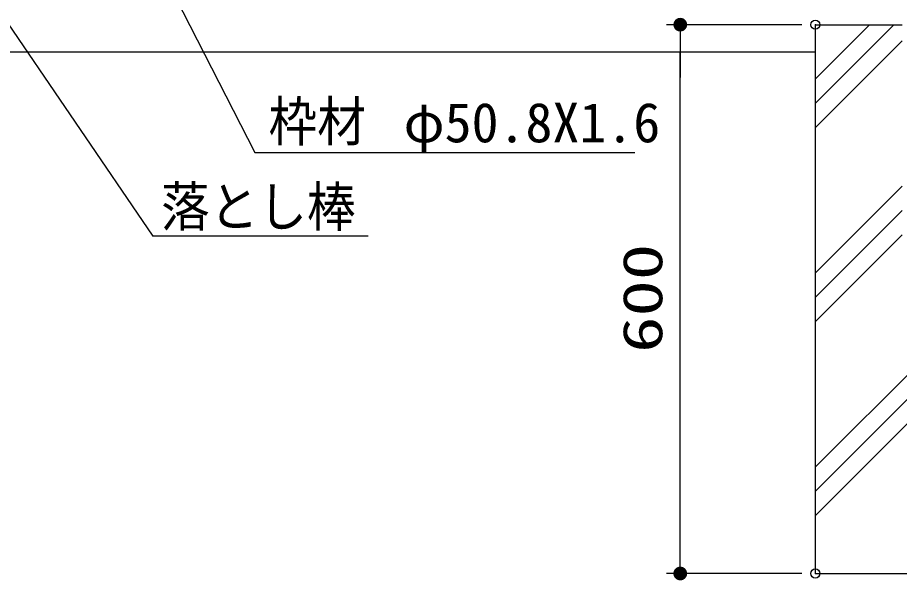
# Model space of a CAD drawing. Units: millimetres, scale not verified. Extents: x -4425 to 4425, y -3150 to 3150.
# Drawn here: x 1653 to 2617, y -755 to -140 of the extents above; entities that cross this region are included whole.
import ezdxf
from ezdxf.enums import TextEntityAlignment as Align

# ---------------------------------------------------------------- set-up
doc = ezdxf.new("R2010")
doc.units = ezdxf.units.MM
doc.header["$LTSCALE"] = 20
doc.header["$PDMODE"] = 32
doc.header["$PDSIZE"] = 10
for name, color, linetype, lineweight in [('0-2_KOUZOU', 7, 'Continuous', 25), ('0-3_SUNPOU', 1, 'Continuous', 25), ('0-4_KISO', 7, 'Continuous', 25), ('0-8_HATCH', 4, 'Continuous', 25)]:
    doc.layers.add(name, color=color, linetype=linetype, lineweight=lineweight)
doc.layers.add('0-5_DEFPOINTS', color=7, linetype='Continuous')
doc.styles.add('ＭＳ ゴシック', font='')
doc.styles.get('ＭＳ ゴシック').set_extended_font_data('MS Gothic')

# ---------------------------------------------------------------- blocks, each defined once
blk = doc.blocks.new('M1')
at = {"layer": '0-3_SUNPOU'}
blk.add_line((-5, 0), (-38.58, 0), dxfattribs=at)
for points in [[(0, 0), (-5, 0), (-4.96, 0.63)], [(0, 0), (-4.96, -0.63), (-5, 0)], [(0, 0), (-4.96, 0.63), (-4.84, 1.24)], [(0, 0), (-4.84, -1.24), (-4.96, -0.63)], [(0, 0), (-4.84, 1.24), (-4.65, 1.84)], [(0, 0), (-4.65, -1.84), (-4.84, -1.24)], [(0, 0), (-4.65, 1.84), (-4.38, 2.41)], [(0, 0), (-4.38, -2.41), (-4.65, -1.84)], [(0, 0), (-4.38, 2.41), (-4.05, 2.94)], [(0, 0), (-4.05, -2.94), (-4.38, -2.41)], [(0, 0), (-4.05, 2.94), (-3.64, 3.42)], [(0, 0), (-3.64, -3.42), (-4.05, -2.94)], [(0, 0), (-3.64, 3.42), (-3.19, 3.85)], [(0, 0), (-3.19, -3.85), (-3.64, -3.42)], [(0, 0), (-3.19, 3.85), (-2.68, 4.22)], [(0, 0), (-2.68, -4.22), (-3.19, -3.85)], [(0, 0), (-2.68, 4.22), (-2.13, 4.52)], [(0, 0), (-2.13, -4.52), (-2.68, -4.22)], [(0, 0), (-2.13, 4.52), (-1.55, 4.76)], [(0, 0), (-1.55, -4.76), (-2.13, -4.52)], [(0, 0), (-1.55, 4.76), (-0.94, 4.91)], [(0, 0), (-0.94, -4.91), (-1.55, -4.76)], [(0, 0), (-0.94, 4.91), (-0.31, 4.99)], [(0, 0), (-0.31, -4.99), (-0.94, -4.91)], [(0, 0), (-0.31, 4.99), (0.31, 4.99)], [(0, 0), (0.31, -4.99), (-0.31, -4.99)], [(0, 0), (0.31, 4.99), (0.94, 4.91)], [(0, 0), (0.94, 4.91), (1.55, 4.76)], [(0, 0), (1.55, 4.76), (2.13, 4.52)], [(0, 0), (2.13, 4.52), (2.68, 4.22)], [(0, 0), (2.68, 4.22), (3.19, 3.85)], [(0, 0), (3.19, 3.85), (3.64, 3.42)], [(0, 0), (3.64, 3.42), (4.05, 2.94)], [(0, 0), (4.05, 2.94), (4.38, 2.41)], [(0, 0), (4.38, 2.41), (4.65, 1.84)], [(0, 0), (4.65, 1.84), (4.84, 1.24)], [(0, 0), (4.84, 1.24), (4.96, 0.63)], [(0, 0), (4.96, 0.63), (5, 0)], [(0, 0), (0.94, -4.91), (0.31, -4.99)], [(0, 0), (1.55, -4.76), (0.94, -4.91)], [(0, 0), (2.13, -4.52), (1.55, -4.76)], [(0, 0), (2.68, -4.22), (2.13, -4.52)], [(0, 0), (3.19, -3.85), (2.68, -4.22)], [(0, 0), (3.64, -3.42), (3.19, -3.85)], [(0, 0), (4.05, -2.94), (3.64, -3.42)], [(0, 0), (4.38, -2.41), (4.05, -2.94)], [(0, 0), (4.65, -1.84), (4.38, -2.41)], [(0, 0), (4.84, -1.24), (4.65, -1.84)], [(0, 0), (4.96, -0.63), (4.84, -1.24)], [(0, 0), (5, 0), (4.96, -0.63)]]:
    blk.add_solid(points, dxfattribs=at)

msp = doc.modelspace()

# ---------------------------------------------------------------- linework, layer by layer
at = {"layer": '0-3_SUNPOU'}
for p, q in [((1710.9, 106.88), (1912.66, -287.28)), ((1624.23, -119.26), (1801.32, -378.85)), ((2510.21, -147.7), (2362.52, -147.7)), ((2377.52, -717.7), (2377.52, -177.7)), ((1912.66, -287.28), (2327.87, -287.28)), ((2036.6, -378.85), (1801.32, -378.85)), ((2510.21, -747.7), (2362.52, -747.7))]:
    msp.add_line(p, q, dxfattribs=at)
at = {"layer": '0-4_KISO'}
for p, q in [((2525.21, -147.7), (2619.97, -147.7)), ((2525.21, -747.7), (2525.21, -147.7)), ((2525.21, -177.69), (775.22, -177.7)), ((2525.21, -747.7), (2775.22, -747.7))]:
    msp.add_line(p, q, dxfattribs=at)
at = {"layer": '0-5_DEFPOINTS'}
for p in [(2377.52, -147.7), (2525.21, -147.7), (2525.21, -747.7)]:
    msp.add_point(p, dxfattribs=at)
at = {"layer": '0-8_HATCH'}
for p, q in [((2525.21, -233.43), (2610.95, -147.7)), ((2525.21, -206.92), (2584.44, -147.7)), ((2525.21, -259.95), (2619.97, -165.2)), ((2525.21, -419.05), (2619.97, -324.3)), ((2525.21, -445.57), (2619.97, -350.81)), ((2525.21, -472.08), (2619.97, -377.33)), ((2525.21, -631.18), (2775.22, -381.18)), ((2525.21, -657.7), (2775.22, -407.7)), ((2525.21, -684.21), (2775.22, -434.21))]:
    msp.add_line(p, q, dxfattribs=at)

# ---------------------------------------------------------------- block references
at = {"layer": '0-3_SUNPOU', "xscale": 1.5, "yscale": 1.5}
for p, rotation in [((2377.52, -147.7), 90), ((2377.52, -747.7), 270)]:
    msp.add_blockref('M1', p, dxfattribs=dict(at, rotation=rotation))

# ---------------------------------------------------------------- texts
at = {"layer": '0-2_KOUZOU', "color": 3, "style": 'ＭＳ ゴシック'}
msp.add_text('φ50.8X1.6', height=43.3, dxfattribs=at).set_placement((2075.23, -289.29), align=Align.BOTTOM_LEFT)
at = {"layer": '0-3_SUNPOU', "color": 3, "style": 'ＭＳ ゴシック', "width": 0.9}
for s, p in [('枠材', (1927.61, -288.06)), ('落とし棒', (1810.13, -381.3))]:
    msp.add_text(s, height=43.3, dxfattribs=at).set_placement(p, align=Align.BOTTOM_LEFT)
at = {"layer": '0-3_SUNPOU', "color": 3, "style": 'ＭＳ ゴシック', "width": 1.35}
msp.add_text('600', height=43.3, rotation=90, dxfattribs=at).set_placement((2370.85, -506.52), align=Align.BOTTOM_LEFT)

doc.saveas('drawing.dxf')
